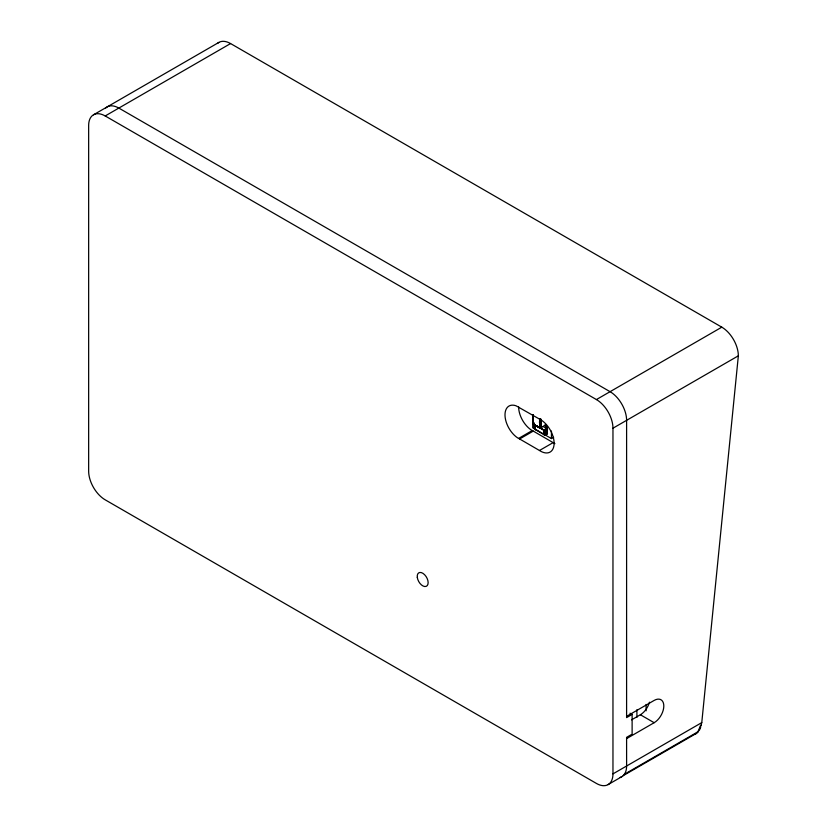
<?xml version="1.0" encoding="UTF-8"?>
<svg xmlns="http://www.w3.org/2000/svg" width="827" height="827" viewBox="0 0 827 827"><rect width="100%" height="100%" fill="white"/><g stroke="black" fill="none" stroke-linecap="round" stroke-linejoin="round"><path stroke-width="1.24" d="M540.455 418.979L540.527 427.476L539.866 428.014L539.928 427.414L540.217 428.148L541.096 427.828L541.251 427.28L539.597 427.28L539.773 428.076L540.858 428.024L533.725 424.54L533.529 422.824L534.687 424.675L534.345 428.479L535.451 429.606L534.697 428.066L534.345 428.479L535.317 429.616L534.294 428.128L534.645 424.592L534.676 429.13L544.021 434.682C548.291 435.922 543.959 426.019 544.001 431.415L543.918 434.62L547.195 433.596M533.198 414.709L533.229 417.108M540.227 428.159L533.86 424.654L533.529 422.824M535.017 429.44C532.609 413.51 534.873 431.921 534.821 429.316M533.188 423.352L533.219 414.947M534.221 424.84L533.208 423.527L533.188 416.87M534.955 429.327L534.304 428.2L534.645 424.602L534.304 428.303L535.451 429.606M534.986 424.654C533.735 426.98 535.741 423.631 534.666 425.864C534.79 422.855 534.19 427.869 534.521 428.644C535.327 430.36 533.322 424.282 535.451 424.633M545.396 434.63C546.761 432.273 542.192 429.296 545.655 431.415C542.419 432.159 546.058 427.021 547.329 429.337C548.311 440.812 538.656 431.032 547.526 429.823L544.486 431.291L544.642 434.837L545.324 431.549L544.269 429.73L547.04 428.882L545.934 424.571L540.703 428.086L539.369 427.735L540.992 427.941L540.527 418.979M545.655 431.415C545.582 436.129 541.964 434.444 547.443 433.4L544.952 434.806L544.197 430.422L536.144 425.564L544.331 430.278L544.631 434.837L547.04 433.627M540.651 418.969L540.072 428.148L540.703 428.086L539.318 427.435L541.096 427.828L540.724 418.958M534.345 428.407C536.527 425.781 532.081 423.052 534.077 424.241M534.893 429.347L534.645 427.828M539.731 428.024L533.911 424.664L533.787 423.786L534.17 424.716M534.676 429.13L534.325 428.252M545.655 433.958C544.218 433.886 543.67 434.599 544.724 434.713C544.59 423.9 541.892 440.088 547.526 433.245M534.294 425.585L534.759 424.478M534.469 425.533L535.203 424.944L534.397 425.812M539.514 427.941C540.579 428.955 540.755 421.76 540.248 418.979C542.75 429.11 538.584 433.72 540.114 418.958M540.724 427.456L540.672 428.045M540.899 427.611L540.114 427.456M544.476 434.837C545.014 432.614 542.791 430.216 547.329 429.337L545.934 424.571L547.195 429.099L544.362 430.981M533.642 424.406C532.919 421.057 534.035 426.329 533.653 423.869M533.312 423.228L533.425 424.075L533.229 414.637M695.497 734.138L699.745 729.621L701.772 722.612L738.346 355.817A23.394 13.501 60 0 0 721.806 327.172L230.578 43.562A23.394 13.501 60 0 0 217.46 43.459M534.697 428.066L534.904 429.027L534.687 424.675M534.252 424.437L533.301 423.01L533.498 424.055M697.833 732.215L700.386 725.734L701.368 725.165M534.345 425.295L534.645 424.602M534.5 425.915L535.152 424.696L535.017 425.305M534.397 428.655L534.5 427.683M534.325 425.347L534.562 424.747M546.864 428.686L545.913 424.778L547.04 428.882L543.835 430.391L544.745 429.637L545.489 431.26L545.644 434.175L544.528 434.134M534.48 428.841L535.152 429.502M620.136 777.421A23.394 13.501 60 0 0 623.186 775.664L624.385 774.279L698.546 731.44M533.363 423.775L533.58 424.303M544.001 431.415L544.063 434.495L544.156 431.487M544.528 431.591L545.644 431.187L544.321 430.567M699.962 727.946L700.686 727.512M93.503 114.798L218.886 42.404M701.772 722.612L612.962 773.886A23.394 13.501 60 0 1 596.422 783.438L105.194 499.828A23.394 13.501 60 0 1 88.654 471.183L88.654 125.508A23.394 13.501 60 0 1 105.194 115.956L230.578 43.562M518.643 438.403L539.483 450.498A19.3 11.144 60 0 0 554.08 444.357A19.3 11.144 60 0 0 541.458 420.209L516.069 405.799A19.3 11.144 60 0 0 505.018 415.805A19.3 11.144 60 0 0 517.65 437.897L518.643 438.403L532.288 430.526L553.129 442.621A19.3 11.144 60 0 0 554.917 443.665M519.625 438.972L533.27 431.094M105.194 115.956L596.422 399.565L721.806 327.172M545.934 424.571L547.443 429.575L545.51 430.691L544.063 430.309M532.702 415.237L532.702 427.755L551.444 438.579L553.656 437.307M539.483 450.498L553.129 442.621M612.962 773.886L612.962 428.21L738.346 355.817M626.597 716.337L654.157 700.428A13.645 7.877 -60 0 1 663.812 706A13.645 7.877 -60 0 1 654.157 722.705L626.597 738.625M624.385 774.279A23.394 13.501 60 0 0 626.608 766.009L626.597 737.343L632.117 734.159L632.117 714.425L626.597 717.609L626.608 420.333A23.394 13.501 60 0 0 610.068 391.678L118.84 108.079A23.394 13.501 60 0 0 105.722 107.975M631.559 719.841L640.377 714.755A13.645 7.877 -60 0 0 649.443 702.185M623.186 775.664L697.109 732.98M608.114 784.596L621.759 776.718M544.745 434.692L544.063 434.692L544.962 434.816M547.195 429.099C542.202 429.089 546.089 431.384 545.51 434.516M547.329 429.337L544.021 430.03M547.443 429.575L543.918 430.216L536.082 425.688M544.724 431.611L544.724 434.154L545.355 434.578M543.835 430.391L545.593 430.939M546.864 433.627L544.28 432.211M544.621 434.557L545.189 434.62M544.538 430.898L545.5 431.487L545.593 434.361M543.949 430.95L544.486 431.291M532.288 430.526L531.296 430.019A19.3 11.144 60 0 1 518.643 406.884M539.318 422.028L541.52 423.3M543.174 426.484L546.678 428.52L545.789 425.119M640.377 714.755L654.157 722.705M629.998 713.205L632.117 714.425M544.683 431.26L545.262 434.475M535.4 429.44L534.893 428.872M533.425 423.869L533.239 423.331M534.759 428.644L534.521 427.91M646.104 704.428L646.104 710.817M636.904 709.742L636.904 717.412M551.444 431.063L551.444 438.579M545.541 425.316A1.561 0.899 60 0 1 544.828 425.202M596.422 399.565A23.394 13.501 60 0 1 612.962 428.21M417.294 577.391A7.722 4.455 60 0 0 426.132 586.374A7.722 4.455 60 0 0 424.623 574.724A7.722 4.455 60 0 0 417.294 577.391"/></g></svg>
